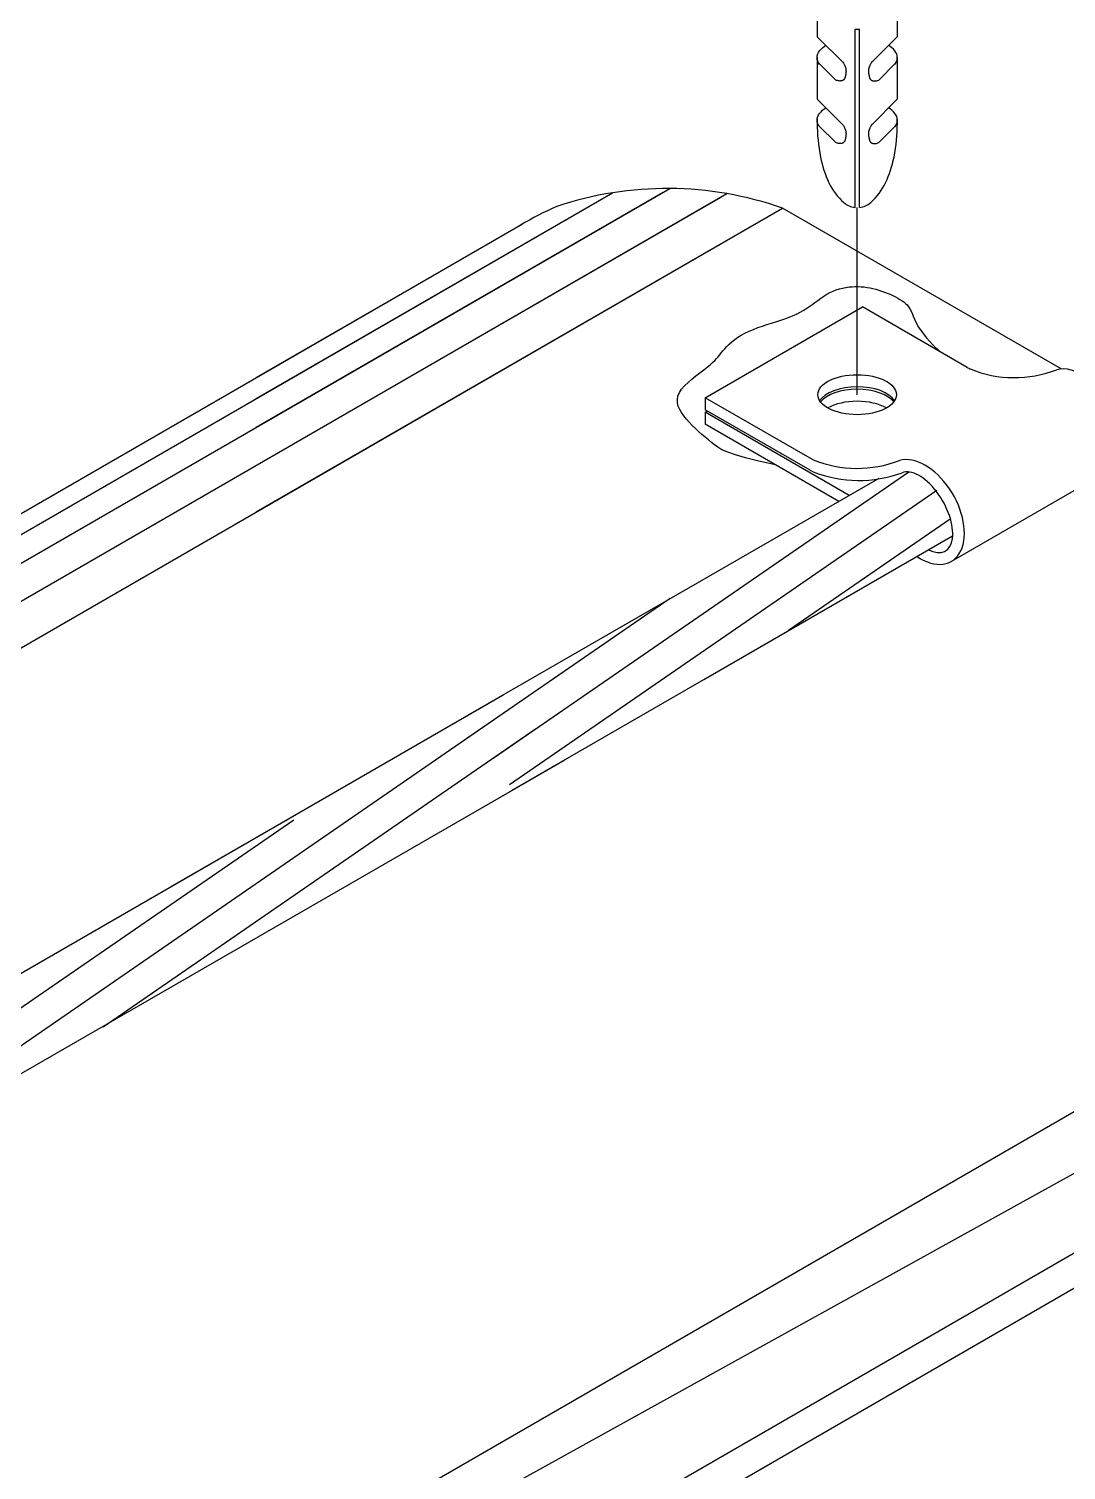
# Model space of a CAD drawing. Header units: millimetres. Extents: x -6476.3 to -6460.6, y -4783.2 to -4766.7.
# Drawn here: x -6468.516 to -6465.777, y -4774.077 to -4770.271 of the extents above; entities that cross this region are included whole.
import ezdxf

# ---------------------------------------------------------------- set-up
doc = ezdxf.new("R2010")
doc.units = ezdxf.units.MM
doc.header["$LTSCALE"] = 10
doc.linetypes.add('DASHDOT', pattern=[1, 0.5, -0.25, 0, -0.25])
doc.layers.add('Termotécnica', color=7, linetype='Continuous')

msp = doc.modelspace()

# ---------------------------------------------------------------- linework, layer by layer
at = {"layer": 'Termotécnica', "color": 2}
for p, q in [((-6466.4342, -4770.2254), (-6466.4342, -4770.2919)), ((-6466.2225, -4770.2254), (-6466.2225, -4770.2919)), ((-6466.4342, -4770.2919), (-6466.3657, -4770.3603)), ((-6466.3342, -4770.2717), (-6466.3224, -4770.2717)), ((-6466.3342, -4770.7426), (-6466.3342, -4770.2717)), ((-6466.3224, -4770.7426), (-6466.3224, -4770.2717)), ((-6466.2225, -4770.2919), (-6466.2909, -4770.3603)), ((-6466.4342, -4770.347), (-6466.4342, -4770.4571)), ((-6466.4285, -4770.363), (-6466.3852, -4770.4063)), ((-6466.2281, -4770.363), (-6466.2714, -4770.4063)), ((-6466.2225, -4770.347), (-6466.2225, -4770.4571)), ((-6466.4342, -4770.4571), (-6466.3657, -4770.5256)), ((-6466.2225, -4770.4571), (-6466.2909, -4770.5256)), ((-6466.4285, -4770.5282), (-6466.3852, -4770.5715)), ((-6466.2281, -4770.5282), (-6466.2714, -4770.5715)), ((-6466.7297, -4771.2452), (-6466.3148, -4771.0056)), ((-6466.0379, -4771.1655), (-6466.3148, -4771.0056)), ((-6466.7297, -4771.2452), (-6466.7297, -4771.2771)), ((-6466.4528, -4771.405), (-6466.7297, -4771.2452)), ((-6466.4531, -4771.4368), (-6466.7297, -4771.2771)), ((-6466.7297, -4771.2835), (-6466.7241, -4771.2803)), ((-6466.7297, -4771.2835), (-6466.7297, -4771.3154)), ((-6466.3495, -4771.503), (-6466.7297, -4771.2835)), ((-6466.3772, -4771.5189), (-6466.7297, -4771.3154)), ((-6466.4448, -4771.4089), (-6466.4528, -4771.405)), ((-6466.4445, -4771.4409), (-6466.4525, -4771.437)), ((-6466.0799, -4771.6775), (-6465.665, -4771.4379)), ((-6467.357, -4772.0837), (-6466.2704, -4771.4575)), ((-6466.7337, -4771.9894), (-6466.0764, -4771.6099)), ((-6467.2412, -4772.2825), (-6466.7337, -4771.9894)), ((-6469.1511, -4773.1188), (-6467.2634, -4772.03)), ((-6469.0833, -4773.3442), (-6467.1012, -4772.2025)), ((-6468.1417, -4772.5367), (-6467.8246, -4772.3537))]:
    msp.add_line(p, q, dxfattribs=at)
at = {"layer": 'Termotécnica', "color": 1}
for p, q in [((-6469.6744, -4772.3387), (-6466.8234, -4770.6927)), ((-6469.6744, -4772.2628), (-6466.9746, -4770.704)), ((-6469.6744, -4772.4394), (-6466.6725, -4770.7062)), ((-6467.9157, -4771.3233), (-6466.8405, -4770.7025)), ((-6467.9157, -4771.2473), (-6466.9917, -4770.7139)), ((-6467.9156, -4771.424), (-6466.6896, -4770.7161)), ((-6469.6774, -4772.5639), (-6466.5258, -4770.7443)), ((-6467.9156, -4771.5468), (-6466.5428, -4770.7542)), ((-6466.1923, -4771.4414), (-6467.2897, -4772.1975)), ((-6466.1182, -4771.4904), (-6467.2466, -4772.2678)), ((-6466.083, -4771.5661), (-6466.5101, -4771.8603)), ((-6466.8223, -4771.7756), (-6467.3564, -4772.1434)), ((-6467.2352, -4772.06), (-6469.0843, -4773.3339)), ((-6467.1782, -4772.1206), (-6468.3199, -4772.9072)), ((-6468.4717, -4774.6982), (-6464.1245, -4772.1883)), ((-6468.4156, -4774.7653), (-6464.0157, -4772.3304)), ((-6467.8164, -4772.3604), (-6469.1104, -4773.2519)), ((-6468.2929, -4774.9684), (-6463.9457, -4772.4586)), ((-6468.2619, -4775.0432), (-6463.9146, -4772.5333))]:
    msp.add_line(p, q, dxfattribs=at)
at = {"layer": 'Termotécnica', "color": 3}
for p, q in [((-6465.7894, -4771.1693), (-6466.5258, -4770.7443)), ((-6469.653, -4772.1952), (-6467.2124, -4770.7862)), ((-6467.9157, -4771.1922), (-6467.2178, -4770.7893))]:
    msp.add_line(p, q, dxfattribs=at)
at = {"layer": 'Termotécnica', "color": 1, "linetype": 'DASHDOT'}
msp.add_line((-6466.3286, -4771.2372), (-6466.3286, -4770.7426), dxfattribs=at)
at = {"layer": 'Termotécnica', "color": 2}
for points in [[(-6466.4342, -4770.347, -0.174705), (-6466.4277, -4770.3291, -0.074458), (-6466.4109, -4770.314, -0.064948)], [(-6466.2225, -4770.347, 0.174705), (-6466.2289, -4770.3291, 0.074458), (-6466.2457, -4770.314, 0.064948)], [(-6466.4277, -4770.3649, -0.174705), (-6466.4342, -4770.347, -0.174705)], [(-6466.4285, -4770.363, -0.021127), (-6466.43, -4770.3617, -0.170198)], [(-6466.2289, -4770.3649, 0.174705), (-6466.2225, -4770.347, 0.174705)], [(-6466.2281, -4770.363, 0.021127), (-6466.2266, -4770.3617, 0.170198)], [(-6466.4342, -4770.5122, -0.174705), (-6466.4277, -4770.4943, -0.074458), (-6466.4109, -4770.4793, -0.064948)], [(-6466.2225, -4770.5122, 0.174705), (-6466.2289, -4770.4943, 0.074458), (-6466.2457, -4770.4793, 0.064948)], [(-6466.4341, -4770.509, 0.005298), (-6466.4342, -4770.519, 0.048405), (-6466.4254, -4770.6098, 0.062165), (-6466.4032, -4770.6774, 0.102796), (-6466.3638, -4770.7296, 0.153617), (-6466.3342, -4770.7426, 0.181773)], [(-6466.43, -4770.5269, -0.138405), (-6466.4342, -4770.5122, -0.174705)], [(-6466.3224, -4770.7426, 0.153617), (-6466.2929, -4770.7296, 0.102796), (-6466.2534, -4770.6774, 0.062165), (-6466.2312, -4770.6098, 0.048405), (-6466.2224, -4770.519, 0.005298), (-6466.2225, -4770.509, 0.062165)], [(-6466.2289, -4770.5302, 0.174705), (-6466.2225, -4770.5122, 0.174705)], [(-6466.4285, -4770.5282, -0.021127), (-6466.43, -4770.5269, -0.170198)], [(-6466.2281, -4770.5282, 0.021127), (-6466.2266, -4770.5269, 0.170198)]]:
    msp.add_lwpolyline(points, format="xyb", dxfattribs=at)
for points in [[(-6466.3676, -4770.3573), (-6466.3662, -4770.3595), (-6466.365, -4770.3614), (-6466.364, -4770.3631), (-6466.3631, -4770.3647), (-6466.3624, -4770.3661), (-6466.3617, -4770.3674), (-6466.3612, -4770.3685), (-6466.3607, -4770.3696), (-6466.3603, -4770.3706), (-6466.3599, -4770.3715), (-6466.3596, -4770.3724), (-6466.3594, -4770.3732), (-6466.3591, -4770.374), (-6466.3589, -4770.3748), (-6466.3588, -4770.3756), (-6466.3586, -4770.3764), (-6466.3585, -4770.3772), (-6466.3583, -4770.3781), (-6466.3582, -4770.379), (-6466.3581, -4770.3799), (-6466.3581, -4770.3808), (-6466.358, -4770.3818), (-6466.358, -4770.3827), (-6466.358, -4770.3837), (-6466.3581, -4770.3847), (-6466.3581, -4770.3857), (-6466.3582, -4770.3868), (-6466.3583, -4770.3878), (-6466.3584, -4770.3888), (-6466.3586, -4770.3898), (-6466.3587, -4770.3908), (-6466.3589, -4770.3918), (-6466.359, -4770.3927), (-6466.3592, -4770.3937), (-6466.3593, -4770.3946), (-6466.3595, -4770.3955), (-6466.3597, -4770.3964), (-6466.3599, -4770.3973), (-6466.3601, -4770.3981), (-6466.3603, -4770.3989), (-6466.3606, -4770.3997), (-6466.3609, -4770.4005), (-6466.3612, -4770.4013), (-6466.3615, -4770.402), (-6466.3619, -4770.4027), (-6466.3623, -4770.4034), (-6466.3627, -4770.404), (-6466.3631, -4770.4046), (-6466.3635, -4770.4051), (-6466.3639, -4770.4056), (-6466.3644, -4770.406), (-6466.3649, -4770.4064), (-6466.3654, -4770.4067), (-6466.3659, -4770.407), (-6466.3664, -4770.4073), (-6466.3669, -4770.4076), (-6466.3674, -4770.4078), (-6466.368, -4770.4079), (-6466.3686, -4770.4081), (-6466.3692, -4770.4082), (-6466.3699, -4770.4084), (-6466.3706, -4770.4085), (-6466.3714, -4770.4086), (-6466.3723, -4770.4087), (-6466.3733, -4770.4087), (-6466.3744, -4770.4088), (-6466.3757, -4770.4087), (-6466.3771, -4770.4086), (-6466.3788, -4770.4083), (-6466.3807, -4770.4079), (-6466.3828, -4770.4072), (-6466.3852, -4770.4063)], [(-6466.289, -4770.3573), (-6466.2904, -4770.3595), (-6466.2916, -4770.3614), (-6466.2926, -4770.3631), (-6466.2935, -4770.3647), (-6466.2943, -4770.3661), (-6466.2949, -4770.3674), (-6466.2955, -4770.3685), (-6466.2959, -4770.3696), (-6466.2963, -4770.3706), (-6466.2967, -4770.3715), (-6466.297, -4770.3724), (-6466.2973, -4770.3732), (-6466.2975, -4770.374), (-6466.2977, -4770.3748), (-6466.2979, -4770.3756), (-6466.298, -4770.3764), (-6466.2982, -4770.3772), (-6466.2983, -4770.3781), (-6466.2984, -4770.379), (-6466.2985, -4770.3799), (-6466.2986, -4770.3808), (-6466.2986, -4770.3818), (-6466.2986, -4770.3827), (-6466.2986, -4770.3837), (-6466.2986, -4770.3847), (-6466.2985, -4770.3857), (-6466.2984, -4770.3868), (-6466.2983, -4770.3878), (-6466.2982, -4770.3888), (-6466.298, -4770.3898), (-6466.2979, -4770.3908), (-6466.2978, -4770.3918), (-6466.2976, -4770.3927), (-6466.2975, -4770.3937), (-6466.2973, -4770.3946), (-6466.2971, -4770.3955), (-6466.2969, -4770.3964), (-6466.2967, -4770.3973), (-6466.2965, -4770.3981), (-6466.2963, -4770.3989), (-6466.296, -4770.3997), (-6466.2957, -4770.4005), (-6466.2954, -4770.4013), (-6466.2951, -4770.402), (-6466.2948, -4770.4027), (-6466.2944, -4770.4034), (-6466.294, -4770.404), (-6466.2936, -4770.4046), (-6466.2931, -4770.4051), (-6466.2927, -4770.4056), (-6466.2922, -4770.406), (-6466.2917, -4770.4064), (-6466.2913, -4770.4067), (-6466.2907, -4770.407), (-6466.2902, -4770.4073), (-6466.2897, -4770.4076), (-6466.2892, -4770.4078), (-6466.2886, -4770.4079), (-6466.2881, -4770.4081), (-6466.2875, -4770.4082), (-6466.2868, -4770.4084), (-6466.286, -4770.4085), (-6466.2852, -4770.4086), (-6466.2843, -4770.4087), (-6466.2833, -4770.4087), (-6466.2822, -4770.4088), (-6466.2809, -4770.4087), (-6466.2795, -4770.4086), (-6466.2778, -4770.4083), (-6466.276, -4770.4079), (-6466.2738, -4770.4072), (-6466.2714, -4770.4063)], [(-6466.3676, -4770.5226), (-6466.3662, -4770.5247), (-6466.365, -4770.5266), (-6466.364, -4770.5284), (-6466.3631, -4770.5299), (-6466.3624, -4770.5313), (-6466.3617, -4770.5326), (-6466.3612, -4770.5338), (-6466.3607, -4770.5348), (-6466.3603, -4770.5358), (-6466.3599, -4770.5367), (-6466.3596, -4770.5376), (-6466.3594, -4770.5384), (-6466.3591, -4770.5392), (-6466.3589, -4770.54), (-6466.3588, -4770.5408), (-6466.3586, -4770.5416), (-6466.3585, -4770.5424), (-6466.3583, -4770.5433), (-6466.3582, -4770.5442), (-6466.3581, -4770.5451), (-6466.3581, -4770.5461), (-6466.358, -4770.547), (-6466.358, -4770.548), (-6466.358, -4770.549), (-6466.3581, -4770.55), (-6466.3581, -4770.551), (-6466.3582, -4770.552), (-6466.3583, -4770.553), (-6466.3584, -4770.554), (-6466.3586, -4770.555), (-6466.3587, -4770.556), (-6466.3589, -4770.557), (-6466.359, -4770.558), (-6466.3592, -4770.5589), (-6466.3593, -4770.5598), (-6466.3595, -4770.5607), (-6466.3597, -4770.5616), (-6466.3599, -4770.5625), (-6466.3601, -4770.5633), (-6466.3603, -4770.5642), (-6466.3606, -4770.565), (-6466.3609, -4770.5658), (-6466.3612, -4770.5665), (-6466.3615, -4770.5673), (-6466.3619, -4770.568), (-6466.3623, -4770.5686), (-6466.3627, -4770.5692), (-6466.3631, -4770.5698), (-6466.3635, -4770.5703), (-6466.3639, -4770.5708), (-6466.3644, -4770.5712), (-6466.3649, -4770.5716), (-6466.3654, -4770.572), (-6466.3659, -4770.5723), (-6466.3664, -4770.5726), (-6466.3669, -4770.5728), (-6466.3674, -4770.573), (-6466.368, -4770.5732), (-6466.3686, -4770.5733), (-6466.3692, -4770.5735), (-6466.3699, -4770.5736), (-6466.3706, -4770.5737), (-6466.3714, -4770.5738), (-6466.3723, -4770.5739), (-6466.3733, -4770.574), (-6466.3744, -4770.574), (-6466.3757, -4770.574), (-6466.3771, -4770.5739), (-6466.3788, -4770.5736), (-6466.3807, -4770.5731), (-6466.3828, -4770.5725), (-6466.3852, -4770.5715)], [(-6466.289, -4770.5226), (-6466.2904, -4770.5247), (-6466.2916, -4770.5266), (-6466.2926, -4770.5284), (-6466.2935, -4770.5299), (-6466.2943, -4770.5313), (-6466.2949, -4770.5326), (-6466.2955, -4770.5338), (-6466.2959, -4770.5348), (-6466.2963, -4770.5358), (-6466.2967, -4770.5367), (-6466.297, -4770.5376), (-6466.2973, -4770.5384), (-6466.2975, -4770.5392), (-6466.2977, -4770.54), (-6466.2979, -4770.5408), (-6466.298, -4770.5416), (-6466.2982, -4770.5424), (-6466.2983, -4770.5433), (-6466.2984, -4770.5442), (-6466.2985, -4770.5451), (-6466.2986, -4770.5461), (-6466.2986, -4770.547), (-6466.2986, -4770.548), (-6466.2986, -4770.549), (-6466.2986, -4770.55), (-6466.2985, -4770.551), (-6466.2984, -4770.552), (-6466.2983, -4770.553), (-6466.2982, -4770.554), (-6466.298, -4770.555), (-6466.2979, -4770.556), (-6466.2978, -4770.557), (-6466.2976, -4770.558), (-6466.2975, -4770.5589), (-6466.2973, -4770.5598), (-6466.2971, -4770.5607), (-6466.2969, -4770.5616), (-6466.2967, -4770.5625), (-6466.2965, -4770.5633), (-6466.2963, -4770.5642), (-6466.296, -4770.565), (-6466.2957, -4770.5658), (-6466.2954, -4770.5665), (-6466.2951, -4770.5673), (-6466.2948, -4770.568), (-6466.2944, -4770.5686), (-6466.294, -4770.5692), (-6466.2936, -4770.5698), (-6466.2931, -4770.5703), (-6466.2927, -4770.5708), (-6466.2922, -4770.5712), (-6466.2917, -4770.5716), (-6466.2913, -4770.572), (-6466.2907, -4770.5723), (-6466.2902, -4770.5726), (-6466.2897, -4770.5728), (-6466.2892, -4770.573), (-6466.2886, -4770.5732), (-6466.2881, -4770.5733), (-6466.2875, -4770.5735), (-6466.2868, -4770.5736), (-6466.286, -4770.5737), (-6466.2852, -4770.5738), (-6466.2843, -4770.5739), (-6466.2833, -4770.574), (-6466.2822, -4770.574), (-6466.2809, -4770.574), (-6466.2795, -4770.5739), (-6466.2778, -4770.5736), (-6466.276, -4770.5731), (-6466.2738, -4770.5725), (-6466.2714, -4770.5715)]]:
    msp.add_lwpolyline(points, dxfattribs=at)
at = {"layer": 'Termotécnica', "color": 1}
msp.add_lwpolyline([(-6466.544, -4771.4226), (-6466.5884, -4771.4128), (-6466.6234, -4771.4041), (-6466.6503, -4771.3963), (-6466.6705, -4771.3891), (-6466.6856, -4771.3825), (-6466.6968, -4771.3761), (-6466.7057, -4771.3698), (-6466.7136, -4771.3633), (-6466.7216, -4771.3565), (-6466.73, -4771.3494), (-6466.7386, -4771.3419), (-6466.7472, -4771.3342), (-6466.7558, -4771.3263), (-6466.7641, -4771.3182), (-6466.772, -4771.3099), (-6466.7795, -4771.3015), (-6466.7863, -4771.2931), (-6466.7923, -4771.2845), (-6466.7972, -4771.2759), (-6466.8009, -4771.2672), (-6466.803, -4771.2585), (-6466.8034, -4771.2496), (-6466.8019, -4771.2407), (-6466.7982, -4771.2317), (-6466.7923, -4771.2226), (-6466.7844, -4771.2135), (-6466.7752, -4771.2046), (-6466.765, -4771.1958), (-6466.7544, -4771.1874), (-6466.7438, -4771.1793), (-6466.7337, -4771.1717), (-6466.7246, -4771.1647), (-6466.7169, -4771.1583), (-6466.7104, -4771.1524), (-6466.7048, -4771.147), (-6466.7, -4771.1418), (-6466.6957, -4771.1368), (-6466.6916, -4771.1318), (-6466.6874, -4771.1268), (-6466.683, -4771.1214), (-6466.678, -4771.1158), (-6466.6725, -4771.11), (-6466.6663, -4771.1039), (-6466.6595, -4771.0978), (-6466.652, -4771.0917), (-6466.6437, -4771.0857), (-6466.6346, -4771.0799), (-6466.6248, -4771.0744), (-6466.6141, -4771.0693), (-6466.6027, -4771.0646), (-6466.5909, -4771.0601), (-6466.5789, -4771.0559), (-6466.5668, -4771.052), (-6466.5549, -4771.0482), (-6466.5434, -4771.0447), (-6466.5324, -4771.0412), (-6466.5222, -4771.0378), (-6466.5126, -4771.0344), (-6466.5037, -4771.0309), (-6466.4952, -4771.0273), (-6466.487, -4771.0236), (-6466.4791, -4771.0195), (-6466.4714, -4771.0152), (-6466.4638, -4771.0104), (-6466.4561, -4771.0052), (-6466.4484, -4770.9997), (-6466.4407, -4770.994), (-6466.4328, -4770.9882), (-6466.4249, -4770.9825), (-6466.4169, -4770.9771), (-6466.4088, -4770.9721), (-6466.4006, -4770.9676), (-6466.3923, -4770.9637), (-6466.3839, -4770.9604), (-6466.3754, -4770.9577), (-6466.3669, -4770.9556), (-6466.3585, -4770.954), (-6466.3501, -4770.9528), (-6466.3418, -4770.9521), (-6466.3336, -4770.9518), (-6466.3256, -4770.9518), (-6466.3177, -4770.9521), (-6466.3099, -4770.9528), (-6466.3022, -4770.9538), (-6466.2945, -4770.9552), (-6466.2869, -4770.9568), (-6466.2793, -4770.9587), (-6466.2716, -4770.9609), (-6466.264, -4770.9634), (-6466.2564, -4770.9661), (-6466.2489, -4770.969), (-6466.2415, -4770.9721), (-6466.2345, -4770.9753), (-6466.2277, -4770.9786), (-6466.2214, -4770.982), (-6466.2155, -4770.9854), (-6466.2101, -4770.9889), (-6466.2053, -4770.9924), (-6466.2009, -4770.9962), (-6466.1969, -4771.0003), (-6466.1932, -4771.0048), (-6466.1898, -4771.0099), (-6466.1866, -4771.0156), (-6466.1837, -4771.022), (-6466.1808, -4771.0294), (-6466.1773, -4771.0378), (-6466.1727, -4771.0475), (-6466.1662, -4771.0589), (-6466.1573, -4771.072), (-6466.1452, -4771.0871), (-6466.1293, -4771.1045), (-6466.109, -4771.1244)], dxfattribs=at)
at = {"layer": 'Termotécnica', "color": 3}
for centre, radius, start, end in [((-6466.8302, -4771.6145), 0.9218, 70.7187, 108.4472), ((-6466.7166, -4771.6474), 0.9938, 114.0641, 120.2864)]:
    msp.add_arc(centre, radius, start, end, dxfattribs=at)
at = {"layer": 'Termotécnica', "color": 2}
for centre, radius, start, end in [((-6466.006, -4771.1101), 0.0639, 240, 247.997), ((-6465.9133, -4770.8837), 0.3085, 247.7969, 291.2276), ((-6466.3282, -4771.1232), 0.3085, 247.7969, 291.2276), ((-6466.324, -4771.1349), 0.3288, 248.5068, 290.335)]:
    msp.add_arc(centre, radius, start, end, dxfattribs=at)
for centre, major_axis, ratio, start_param, end_param in [((-6465.7403, -4771.3075), (-0.0753, 0.1304), 0.613222, 3.119686, 6.12017), ((-6466.3286, -4771.2691), (-0.1037, 0), 0.509483, 3.446392, 5.981093), ((-6466.3286, -4771.2755), (-0.1037, 0), 0.509483, 3.513376, 5.911341), ((-6466.3286, -4771.3074), (-0.1037, 0), 0.509483, 3.869331, 5.556419), ((-6466.1552, -4771.547), (-0.0753, 0.1304), 0.613222, 2.249611, 6.12017), ((-6466.1549, -4771.5476), (-0.0591, 0.1023), 0.509483, 2.479183, 6.206799)]:
    msp.add_ellipse(centre, major_axis=major_axis, ratio=ratio, start_param=start_param, end_param=end_param, dxfattribs=at)
msp.add_ellipse((-6466.3286, -4771.2372), major_axis=(0.1037, 0), ratio=0.509483, dxfattribs=at)

doc.saveas('drawing.dxf')
